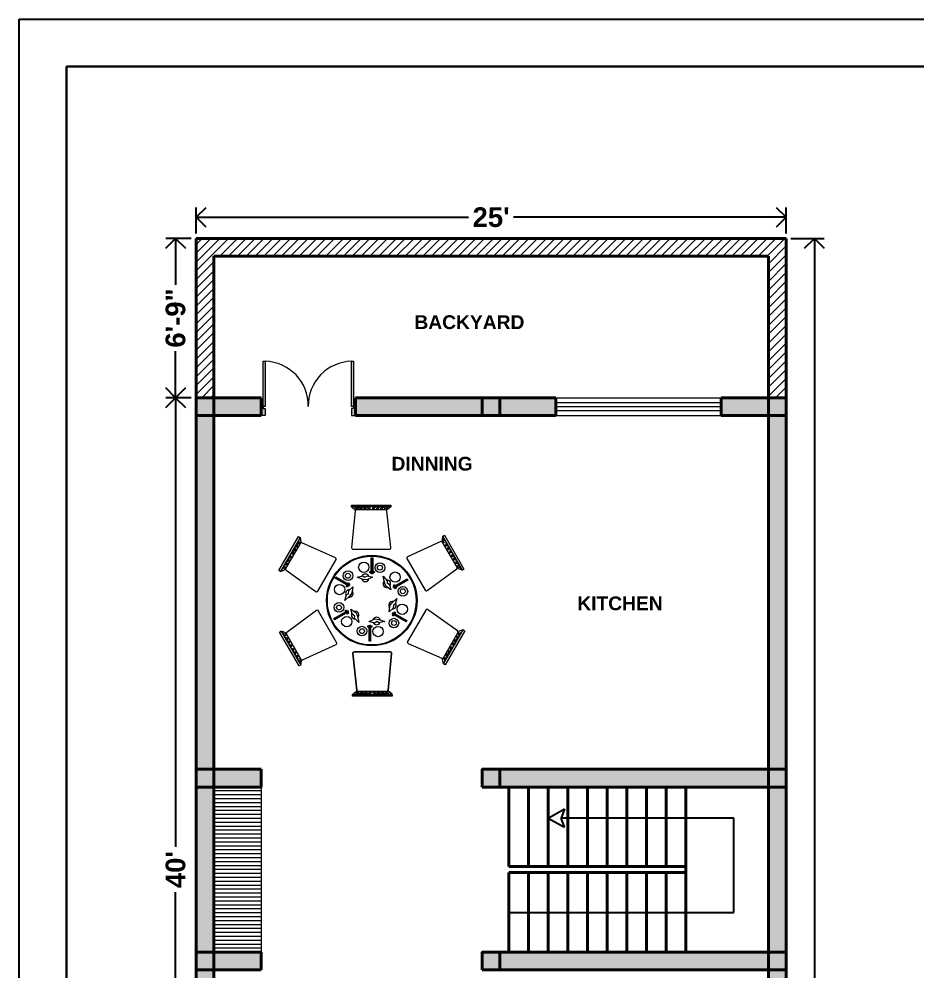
# Model space of a CAD drawing. Header units: inches. Extents: x 1457 to 6508, y 1058 to 4458.
# Drawn here: x 2731.4 to 3188.6, y 2821.6 to 3306.1 of the extents above; entities that cross this region are included whole.
import ezdxf
from ezdxf.enums import TextEntityAlignment as Align

# ---------------------------------------------------------------- set-up
doc = ezdxf.new("R2010")
doc.units = ezdxf.units.IN
for name, color, linetype, lineweight in [('1.COLUMN', 1, 'Continuous', 40), ('CUPBOARD', 24, 'Continuous', 5), ('DOOR', 3, 'Continuous', 18), ('frame', 10, 'Continuous', 30), ('FURNITURE', 30, 'Continuous', 5), ('STAIRS', 30, 'Continuous', 25), ('WALL', 2, 'Continuous', 40), ('WALL DIMENSION', 6, 'Continuous', 13), ('WALL HATCH', 7, 'Continuous', 5), ('WINDOW', 4, 'Continuous', 18)]:
    doc.layers.add(name, color=color, linetype=linetype, lineweight=lineweight)
doc.styles.get("Standard").update_dxf_attribs({"font": 'arialbd.ttf'})
doc.dimstyles.new('ISO-25', dxfattribs={"dimscale": 4, "dimtxt": 2.5, "dimasz": 2.5, "dimexe": 1.25, "dimexo": 0.625, "dimtad": 0, "dimlunit": 3, "dimtxsty": 'Standard', "dimblk": 'OPEN90', "dimcen": 2.5, "dimclrd": 1, "dimadec": 0, "dimazin": 0, "dimtfac": 1, "dimtmove": 0, "dimatfit": 3, "dimfxl": 0, "dimarcsym": 0})

# ---------------------------------------------------------------- blocks, each defined once
blk = doc.blocks.new('A$C45501D90')
for p, q in [((-242, 1134), (224, 1134)), ((-242, 1113), (-242, 1134)), ((224, 1134), (224, 1113)), ((224, 1113), (-242, 1113)), ((-242, 1111), (-202, 1079)), ((-197, 1062), (-239, 628)), ((-204, 1106), (-166, 1108)), ((-169, 1081), (-204, 1106)), ((-202, 1079), (-169, 1081)), ((162, 1076), (-181, 1076)), ((-166, 1108), (-167, 1086)), ((-156, 1110), (-132, 1086)), ((-119, 1086), (-143, 1108)), ((-143, 1108), (-134, 1108)), ((-134, 1108), (-122, 1098)), ((-132, 1086), (-119, 1086)), ((-122, 1098), (-119, 1102)), ((-119, 1102), (-118, 1087)), ((-108, 1110), (-84, 1086)), ((-71, 1086), (-95, 1108)), ((-95, 1108), (-86, 1108)), ((-86, 1108), (-75, 1098)), ((-84, 1086), (-71, 1086)), ((-75, 1098), (-71, 1102)), ((-71, 1102), (-70, 1087)), ((-60, 1110), (-36, 1086)), ((-23, 1086), (-47, 1108)), ((-47, 1108), (-38, 1108)), ((-38, 1108), (-27, 1098)), ((-36, 1086), (-23, 1086)), ((-27, 1098), (-23, 1102)), ((-23, 1102), (-22, 1087)), ((8, 1102), (7, 1087)), ((8, 1086), (32, 1108)), ((12, 1098), (8, 1102)), ((21, 1086), (8, 1086)), ((23, 1108), (12, 1098)), ((45, 1110), (21, 1086)), ((32, 1108), (23, 1108)), ((56, 1102), (55, 1087)), ((56, 1086), (80, 1108)), ((60, 1098), (56, 1102)), ((69, 1086), (56, 1086)), ((71, 1108), (60, 1098)), ((93, 1110), (69, 1086)), ((80, 1108), (71, 1108)), ((104, 1102), (103, 1087)), ((104, 1086), (128, 1108)), ((107, 1098), (104, 1102)), ((117, 1086), (104, 1086)), ((119, 1108), (107, 1098)), ((141, 1110), (117, 1086)), ((128, 1108), (119, 1108)), ((189, 1106), (151, 1108)), ((151, 1108), (152, 1086)), ((154, 1081), (189, 1106)), ((187, 1079), (154, 1081)), ((225, 628), (178, 1062)), ((224, 1113), (187, 1079)), ((-1103, 357), (-870, 761)), ((-852, 750), (-1085, 347)), ((-864, 717), (-884, 684)), ((-884, 684), (-864, 675)), ((-870, 761), (-852, 750)), ((-859, 674), (-864, 717)), ((-841, 702), (-859, 674)), ((-849, 752), (-841, 702)), ((-431, 509), (-831, 685)), ((821, 702), (424, 521)), ((841, 765), (834, 715)), ((834, 715), (852, 687)), ((1013, 398), (841, 695)), ((843, 766), (861, 776)), ((1076, 362), (843, 766)), ((852, 687), (856, 730)), ((856, 730), (877, 697)), ((877, 697), (857, 688)), ((861, 776), (1094, 373)), ((883, 690), (874, 657)), ((-851, 678), (-1023, 381)), ((-943, 582), (-948, 574)), ((-948, 574), (-945, 559)), ((-936, 550), (-943, 582)), ((-938, 594), (-930, 561)), ((-921, 601), (-926, 600)), ((-926, 600), (-914, 591)), ((-919, 624), (-924, 615)), ((-924, 615), (-921, 601)), ((-912, 592), (-919, 624)), ((-914, 635), (-906, 603)), ((-906, 603), (-912, 592)), ((-898, 642), (-902, 641)), ((-902, 641), (-890, 633)), ((-895, 665), (-900, 657)), ((-900, 657), (-898, 642)), ((-888, 633), (-895, 665)), ((-890, 677), (-882, 644)), ((-882, 644), (-888, 633)), ((-223, 610), (209, 610)), ((874, 657), (881, 646)), ((881, 646), (888, 678)), ((894, 654), (883, 646)), ((888, 678), (893, 670)), ((893, 670), (890, 655)), ((890, 655), (894, 654)), ((907, 648), (898, 616)), ((898, 616), (904, 605)), ((904, 605), (912, 637)), ((918, 613), (907, 604)), ((912, 637), (917, 628)), ((917, 628), (914, 614)), ((914, 614), (918, 613)), ((931, 607), (922, 574)), ((922, 574), (928, 563)), ((928, 563), (936, 595)), ((942, 571), (931, 563)), ((936, 595), (941, 587)), ((941, 587), (938, 572)), ((938, 572), (942, 571)), ((-1015, 461), (-982, 470)), ((-976, 481), (-1007, 471)), ((-1007, 471), (-1002, 480)), ((-1002, 480), (-989, 485)), ((-991, 503), (-958, 511)), ((-989, 485), (-990, 489)), ((-990, 489), (-976, 483)), ((-952, 522), (-983, 513)), ((-983, 513), (-978, 521)), ((-982, 470), (-976, 481)), ((-978, 521), (-965, 526)), ((-965, 526), (-966, 530)), ((-966, 530), (-953, 525)), ((-958, 511), (-952, 522)), ((-945, 559), (-950, 558)), ((-950, 558), (-938, 550)), ((-930, 561), (-936, 550)), ((-640, 112), (-424, 486)), ((-6, 509, 91), (0, 509, 91)), ((-6, 318, 91), (-6, 509, 91)), ((0, 509, 91), (0, 318, 91)), ((6, 318, 91), (6, 509, 91)), ((6, 509, 91), (12, 509, 91)), ((12, 509, 91), (12, 318, 91)), ((417, 498), (633, 124)), ((951, 524), (944, 535)), ((944, 535), (976, 526)), ((958, 543), (945, 538)), ((983, 516), (951, 524)), ((957, 539), (958, 543)), ((971, 534), (957, 539)), ((968, 494), (1000, 484)), ((975, 483), (968, 494)), ((982, 502), (969, 496)), ((976, 526), (971, 534)), ((1007, 474), (975, 483)), ((981, 498), (982, 502)), ((995, 493), (981, 498)), ((999, 441), (992, 453)), ((992, 453), (1024, 443)), ((1006, 461), (993, 455)), ((1000, 484), (995, 493)), ((1005, 456), (1006, 461)), ((1019, 451), (1005, 456)), ((-1085, 347), (-1103, 357)), ((-1083, 346), (-1036, 364)), ((-1060, 377), (-1042, 411)), ((-1020, 394), (-1060, 377)), ((-1042, 411), (-1024, 398)), ((-1039, 420), (-1006, 428)), ((-1036, 364), (-1020, 394)), ((-1000, 440), (-1031, 430)), ((-1031, 430), (-1026, 438)), ((-1026, 438), (-1012, 443)), ((-1018, 360), (-663, 107)), ((-1012, 443), (-1014, 448)), ((-1014, 448), (-1000, 442)), ((-1006, 428), (-1000, 440)), ((-22, 329, 91), (-22, 345, 91)), ((-22, 345, 91), (-6, 345, 91)), ((0, 345, 91), (6, 345, 91)), ((12, 345, 91), (27, 345, 91)), ((27, 345, 91), (27, 329, 91)), ((656, 119), (1008, 377)), ((1031, 433), (999, 441)), ((1028, 377), (1013, 407)), ((1013, 407), (1053, 390)), ((1035, 424), (1016, 411)), ((1024, 443), (1019, 451)), ((1076, 359), (1028, 377)), ((1053, 390), (1035, 424)), ((1094, 373), (1076, 362)), ((-436, 265, 91), (-433, 271, 91)), ((-271, 170, 91), (-436, 265, 91)), ((-433, 271, 91), (-268, 175, 91)), ((-431, 275, 91), (-428, 280, 91)), ((-265, 180, 91), (-431, 275, 91)), ((-428, 280, 91), (-262, 185, 91)), ((-175, 276, 91), (-105, 293, 91)), ((-103, 252, 91), (-175, 276, 91)), ((-105, 293, 91), (-86, 278, 91)), ((-60, 246, 91), (-103, 252, 91)), ((-86, 278, 91), (-52, 294, 91)), ((9, 276, 91), (-60, 246, 91)), ((-52, 294, 91), (9, 276, 91)), ((-6, 329, 91), (-22, 329, 91)), ((0, 318, 91), (-6, 318, 91)), ((6, 329, 91), (0, 329, 91)), ((12, 318, 91), (6, 318, 91)), ((27, 329, 91), (12, 329, 91)), ((134, 288, 91), (184, 236, 91)), ((150, 214, 91), (134, 288, 91)), ((184, 236, 91), (181, 211, 91)), ((255, 162, 91), (421, 257, 91)), ((424, 252, 91), (258, 157, 91)), ((261, 152, 91), (426, 248, 91)), ((429, 242, 91), (264, 147, 91)), ((421, 257, 91), (424, 252, 91)), ((426, 248, 91), (429, 242, 91)), ((-303, 169, 91), (-294, 183, 91)), ((-289, 161, 91), (-303, 169, 91)), ((-291, 188, 91), (-289, 193, 91)), ((-281, 176, 91), (-289, 161, 91)), ((-286, 198, 91), (-278, 212, 91)), ((-278, 212, 91), (-264, 204, 91)), ((-275, 185, 91), (-278, 181, 91)), ((-277, 81, 91), (-274, 118, 91)), ((-274, 118, 91), (-227, 162, 91)), ((-264, 204, 91), (-272, 191, 91)), ((-268, 175, 91), (-271, 170, 91)), ((-262, 185, 91), (-265, 180, 91)), ((-227, 162, 91), (-236, 87, 91)), ((166, 173, 91), (150, 214, 91)), ((227, 128, 91), (166, 173, 91)), ((181, 211, 91), (211, 190, 91)), ((211, 190, 91), (227, 128, 91)), ((258, 157, 91), (255, 162, 91)), ((257, 182, 91), (270, 190, 91)), ((265, 168, 91), (257, 182, 91)), ((264, 147, 91), (261, 152, 91)), ((271, 158, 91), (268, 162, 91)), ((270, 190, 91), (278, 175, 91)), ((281, 139, 91), (274, 153, 91)), ((281, 170, 91), (284, 165, 91)), ((295, 147, 91), (281, 139, 91)), ((287, 160, 91), (295, 147, 91)), ((-320, 2, 91), (-299, 72, 91)), ((-263, 53, 91), (-320, 2, 91)), ((-299, 72, 91), (-277, 81, 91)), ((-236, 87, 91), (-263, 53, 91)), ((243, -25, 91), (299, 26, 91)), ((299, 26, 91), (279, -44, 91)), ((-315, -119, 91), (-302, -111, 91)), ((-302, -111, 91), (-294, -125, 91)), ((-247, -100, 91), (-187, -145, 91)), ((-232, -162, 91), (-247, -100, 91)), ((207, -134, 91), (216, -60, 91)), ((253, -90, 91), (207, -134, 91)), ((216, -60, 91), (243, -25, 91)), ((256, -53, 91), (253, -90, 91)), ((279, -44, 91), (256, -53, 91)), ((640, -112), (424, -486)), ((1018, -360), (663, -107)), ((-656, -119), (-1008, -377)), ((-417, -498), (-633, -124)), ((-450, -214, 91), (-284, -119, 91)), ((-447, -220, 91), (-450, -214, 91)), ((-281, -124, 91), (-447, -220, 91)), ((-444, -224, 91), (-279, -129, 91)), ((-441, -229, 91), (-444, -224, 91)), ((-276, -134, 91), (-441, -229, 91)), ((-307, -132, 91), (-315, -119, 91)), ((-302, -142, 91), (-304, -137, 91)), ((-290, -162, 91), (-299, -147, 91)), ((-291, -130, 91), (-288, -134, 91)), ((-277, -154, 91), (-290, -162, 91)), ((-285, -140, 91), (-277, -154, 91)), ((-284, -119, 91), (-281, -124, 91)), ((-279, -129, 91), (-276, -134, 91)), ((-201, -183, 91), (-232, -162, 91)), ((-205, -208, 91), (-201, -183, 91)), ((-155, -260, 91), (-205, -208, 91)), ((-187, -145, 91), (-170, -186, 91)), ((-170, -186, 91), (-155, -260, 91)), ((-30, -248, 91), (39, -218, 91)), ((39, -218, 91), (83, -224, 91)), ((83, -224, 91), (155, -248, 91)), ((242, -157, 91), (245, -152, 91)), ((407, -252, 91), (242, -157, 91)), ((244, -176, 91), (252, -163, 91)), ((257, -184, 91), (244, -176, 91)), ((245, -152, 91), (410, -247, 91)), ((248, -147, 91), (251, -142, 91)), ((413, -243, 91), (248, -147, 91)), ((251, -142, 91), (416, -237, 91)), ((255, -157, 91), (257, -153, 91)), ((265, -170, 91), (257, -184, 91)), ((260, -148, 91), (269, -133, 91)), ((271, -160, 91), (268, -165, 91)), ((269, -133, 91), (282, -141, 91)), ((282, -141, 91), (274, -155, 91)), ((-48, -317, 91), (-48, -301, 91)), ((-48, -301, 91), (-32, -301, 91)), ((-32, -317, 91), (-48, -317, 91)), ((-32, -481, 91), (-32, -290, 91)), ((-32, -290, 91), (-26, -290, 91)), ((32, -266, 91), (-30, -248, 91)), ((-26, -290, 91), (-26, -481, 91)), ((-26, -301, 91), (-21, -301, 91)), ((-21, -317, 91), (-26, -317, 91)), ((-21, -481, 91), (-21, -290, 91)), ((-21, -290, 91), (-15, -290, 91)), ((-15, -290, 91), (-15, -481, 91)), ((-15, -301, 91), (2, -301, 91)), ((2, -317, 91), (-15, -317, 91)), ((2, -301, 91), (2, -317, 91)), ((65, -250, 91), (32, -266, 91)), ((84, -265, 91), (65, -250, 91)), ((155, -248, 91), (84, -265, 91)), ((410, -247, 91), (407, -252, 91)), ((416, -237, 91), (413, -243, 91)), ((-1094, -373), (-1076, -362)), ((-861, -776), (-1094, -373)), ((-1076, -359), (-1028, -377)), ((-1076, -362), (-843, -766)), ((-1053, -390), (-1035, -424)), ((-1013, -407), (-1053, -390)), ((-1035, -424), (-1016, -411)), ((-1031, -433), (-999, -441)), ((-1028, -377), (-1013, -407)), ((-1024, -443), (-1019, -451)), ((-992, -453), (-1024, -443)), ((-1019, -451), (-1005, -456)), ((-1013, -398), (-841, -695)), ((-999, -441), (-992, -453)), ((851, -678), (1023, -381)), ((852, -750), (1085, -347)), ((1103, -357), (870, -761)), ((1006, -428), (1000, -440)), ((1000, -440), (1031, -430)), ((1014, -448), (1000, -442)), ((1039, -420), (1006, -428)), ((1026, -438), (1012, -443)), ((1012, -443), (1014, -448)), ((1036, -364), (1020, -394)), ((1020, -394), (1060, -377)), ((1042, -411), (1024, -398)), ((1031, -430), (1026, -438)), ((1083, -346), (1036, -364)), ((1060, -377), (1042, -411)), ((1085, -347), (1103, -357)), ((-1007, -474), (-975, -483)), ((-1006, -461), (-993, -455)), ((-1005, -456), (-1006, -461)), ((-968, -494), (-1000, -484)), ((-1000, -484), (-995, -493)), ((-995, -493), (-981, -498)), ((-983, -516), (-951, -524)), ((-982, -502), (-969, -496)), ((-981, -498), (-982, -502)), ((-944, -535), (-976, -526)), ((-976, -526), (-971, -534)), ((-975, -483), (-968, -494)), ((-971, -534), (-957, -539)), ((-958, -543), (-945, -538)), ((-957, -539), (-958, -543)), ((-951, -524), (-944, -535)), ((-942, -571), (-931, -563)), ((-928, -563), (-936, -595)), ((-922, -574), (-928, -563)), ((-821, -702), (-424, -521)), ((-26, -481, 91), (-32, -481, 91)), ((-15, -481, 91), (-21, -481, 91)), ((431, -509), (831, -685)), ((930, -561), (936, -550)), ((938, -594), (930, -561)), ((936, -550), (943, -582)), ((950, -558), (938, -550)), ((945, -559), (950, -558)), ((948, -574), (945, -559)), ((958, -511), (952, -522)), ((952, -522), (983, -513)), ((966, -530), (953, -525)), ((991, -503), (958, -511)), ((978, -521), (965, -526)), ((965, -526), (966, -530)), ((982, -470), (976, -481)), ((976, -481), (1007, -471)), ((990, -489), (976, -483)), ((983, -513), (978, -521)), ((1015, -461), (982, -470)), ((1002, -480), (989, -485)), ((989, -485), (990, -489)), ((1007, -471), (1002, -480)), ((-938, -572), (-942, -571)), ((-941, -587), (-938, -572)), ((-936, -595), (-941, -587)), ((-931, -607), (-922, -574)), ((-918, -613), (-907, -604)), ((-914, -614), (-918, -613)), ((-917, -628), (-914, -614)), ((-912, -637), (-917, -628)), ((-904, -605), (-912, -637)), ((-907, -648), (-898, -616)), ((-898, -616), (-904, -605)), ((-894, -654), (-883, -646)), ((-890, -655), (-894, -654)), ((-893, -670), (-890, -655)), ((-888, -678), (-893, -670)), ((-881, -646), (-888, -678)), ((-883, -690), (-874, -657)), ((-874, -657), (-881, -646)), ((-229, -629), (-182, -1063)), ((-225, -628), (-178, -1062)), ((219, -612), (-213, -612)), ((223, -610), (-209, -610)), ((193, -1063), (235, -629)), ((197, -1062), (239, -628)), ((841, -702), (859, -674)), ((859, -674), (864, -717)), ((884, -684), (864, -675)), ((882, -644), (888, -633)), ((890, -677), (882, -644)), ((888, -633), (895, -665)), ((902, -641), (890, -633)), ((895, -665), (900, -657)), ((898, -642), (902, -641)), ((900, -657), (898, -642)), ((906, -603), (912, -592)), ((914, -635), (906, -603)), ((912, -592), (919, -624)), ((926, -600), (914, -591)), ((919, -624), (924, -615)), ((921, -601), (926, -600)), ((924, -615), (921, -601)), ((943, -582), (948, -574)), ((-877, -697), (-857, -688)), ((-856, -730), (-877, -697)), ((-843, -766), (-861, -776)), ((-852, -687), (-856, -730)), ((-834, -715), (-852, -687)), ((-841, -765), (-834, -715)), ((849, -752), (841, -702)), ((870, -761), (852, -750)), ((864, -717), (884, -684)), ((-231, -1113), (-191, -1081)), ((-228, -1114), (238, -1114)), ((-228, -1135), (-228, -1114)), ((-227, -1111), (-187, -1079)), ((-224, -1113), (242, -1113)), ((-224, -1134), (-224, -1113)), ((-158, -1082), (-193, -1108)), ((-193, -1108), (-155, -1109)), ((-191, -1081), (-158, -1082)), ((-154, -1081), (-189, -1106)), ((-189, -1106), (-151, -1108)), ((-187, -1079), (-154, -1081)), ((-166, -1078), (177, -1078)), ((-162, -1076), (181, -1076)), ((-155, -1109), (-156, -1087)), ((-151, -1108), (-152, -1086)), ((-145, -1111), (-121, -1087)), ((-141, -1110), (-117, -1086)), ((-108, -1087), (-132, -1109)), ((-132, -1109), (-123, -1109)), ((-104, -1086), (-128, -1108)), ((-128, -1108), (-119, -1108)), ((-123, -1109), (-112, -1100)), ((-121, -1087), (-108, -1087)), ((-119, -1108), (-107, -1098)), ((-117, -1086), (-104, -1086)), ((-112, -1100), (-108, -1103)), ((-108, -1103), (-107, -1089)), ((-107, -1098), (-104, -1102)), ((-104, -1102), (-103, -1087)), ((-97, -1111), (-73, -1087)), ((-93, -1110), (-69, -1086)), ((-60, -1087), (-84, -1109)), ((-84, -1109), (-75, -1109)), ((-56, -1086), (-80, -1108)), ((-80, -1108), (-71, -1108)), ((-75, -1109), (-64, -1100)), ((-73, -1087), (-60, -1087)), ((-71, -1108), (-60, -1098)), ((-69, -1086), (-56, -1086)), ((-64, -1100), (-60, -1103)), ((-60, -1103), (-59, -1089)), ((-60, -1098), (-56, -1102)), ((-56, -1102), (-55, -1087)), ((-49, -1111), (-25, -1087)), ((-45, -1110), (-21, -1086)), ((-13, -1087), (-37, -1109)), ((-37, -1109), (-27, -1109)), ((-8, -1086), (-32, -1108)), ((-32, -1108), (-23, -1108)), ((-27, -1109), (-16, -1100)), ((-25, -1087), (-13, -1087)), ((-23, -1108), (-12, -1098)), ((-21, -1086), (-8, -1086)), ((-16, -1100), (-13, -1103)), ((-13, -1103), (-11, -1089)), ((-12, -1098), (-8, -1102)), ((-8, -1102), (-7, -1087)), ((19, -1103), (18, -1089)), ((19, -1087), (43, -1109)), ((32, -1087), (19, -1087)), ((23, -1100), (19, -1103)), ((23, -1102), (22, -1087)), ((23, -1086), (47, -1108)), ((36, -1086), (23, -1086)), ((27, -1098), (23, -1102)), ((34, -1109), (23, -1100)), ((38, -1108), (27, -1098)), ((56, -1111), (32, -1087)), ((43, -1109), (34, -1109)), ((60, -1110), (36, -1086)), ((47, -1108), (38, -1108)), ((67, -1103), (66, -1089)), ((67, -1087), (91, -1109)), ((80, -1087), (67, -1087)), ((70, -1100), (67, -1103)), ((71, -1102), (70, -1087)), ((82, -1109), (70, -1100)), ((71, -1086), (95, -1108)), ((84, -1086), (71, -1086)), ((75, -1098), (71, -1102)), ((86, -1108), (75, -1098)), ((104, -1111), (80, -1087)), ((91, -1109), (82, -1109)), ((108, -1110), (84, -1086)), ((95, -1108), (86, -1108)), ((115, -1103), (114, -1089)), ((115, -1087), (139, -1109)), ((128, -1087), (115, -1087)), ((118, -1100), (115, -1103)), ((119, -1102), (118, -1087)), ((130, -1109), (118, -1100)), ((119, -1086), (143, -1108)), ((132, -1086), (119, -1086)), ((122, -1098), (119, -1102)), ((134, -1108), (122, -1098)), ((152, -1111), (128, -1087)), ((139, -1109), (130, -1109)), ((156, -1110), (132, -1086)), ((143, -1108), (134, -1108)), ((161, -1109), (163, -1087)), ((200, -1108), (161, -1109)), ((198, -1081), (165, -1082)), ((165, -1082), (200, -1108)), ((166, -1108), (167, -1086)), ((204, -1106), (166, -1108)), ((202, -1079), (169, -1081)), ((169, -1081), (204, -1106)), ((238, -1113), (198, -1081)), ((242, -1111), (202, -1079)), ((238, -1114), (238, -1135)), ((242, -1113), (242, -1134)), ((238, -1135), (-228, -1135)), ((242, -1134), (-224, -1134))]:
    blk.add_line(p, q)
for centre, radius in [((0, 0), 537), ((0, 0), 527), ((-95, 395, 91), 61.3), ((-282, 295, 91), 56.9), ((97, 390, 91), 56.9), ((96, 391, 91), 29.4), ((-284, 294, 91), 29.4), ((277, 278, 91), 61.3), ((-382, 131, 91), 61.3), ((369, 109, 91), 56.9), ((369, 111, 91), 29.4), ((-389, -81, 91), 56.9), ((-389, -83, 91), 29.4), ((362, -103, 91), 61.3), ((-298, -250, 91), 61.3), ((262, -267, 91), 56.9), ((-117, -362, 91), 56.9), ((-116, -363, 91), 29.4), ((74, -367, 91), 61.3), ((263, -266, 91), 29.4)]:
    blk.add_circle(centre, radius)
for centre, radius, start, end in [((-181, 1060), 16, 90, 174.5199), ((162, 1060), 16, 6.2572, 90), ((-837, 670), 16, 66.2572, 150), ((827, 687), 16, 30, 114.5199), ((-223, 626), 16, 174.5199, 270), ((209, 626), 16, 270, 6.2572), ((-438, 494), 16, 330, 66.2572), ((431, 506), 16, 114.5199, 210), ((-1009, 373), 16, 150, 234.5199), ((999, 390), 16, 306.2572, 30), ((-77, 270, 91), 44.6, 195.9338, 342.9389), ((-77, 270, 91), 44.6, 25.8558, 153.3359), ((178, 200, 91), 44.6, 135.9338, 282.9389), ((178, 200, 91), 44.6, 325.8558, 93.3359), ((-266, 84, 91), 44.6, 85.8558, 213.3359), ((-266, 84, 91), 44.6, 255.9338, 42.9389), ((647, 132), 16, 210, 306.2572), ((-654, 120), 16, 234.5199, 330), ((245, -56, 91), 44.6, 75.9338, 222.9389), ((245, -56, 91), 44.6, 265.8558, 33.3359), ((654, -120), 16, 54.5199, 150), ((-647, -132), 16, 30, 126.2572), ((-198, -172, 91), 44.6, 145.8558, 273.3359), ((-198, -172, 91), 44.6, 315.9338, 102.9389), ((57, -242, 91), 44.6, 15.9338, 162.9389), ((57, -242, 91), 44.6, 205.8558, 333.3359), ((-999, -390), 16, 126.2572, 210), ((1009, -373), 16, 330, 54.5199), ((-431, -506), 16, 294.5199, 30), ((438, -494), 16, 150, 246.2572), ((-213, -628), 16, 90, 186.2572), ((-209, -626), 16, 90, 186.2572), ((219, -628), 16, 354.5199, 90), ((223, -626), 16, 354.5199, 90), ((837, -670), 16, 246.2572, 330), ((-827, -687), 16, 210, 294.5199), ((-166, -1062), 16, 186.2572, 270), ((-162, -1060), 16, 186.2572, 270), ((177, -1062), 16, 270, 354.5199), ((181, -1060), 16, 270, 354.5199)]:
    blk.add_arc(centre, radius, start, end)
blk = doc.blocks.new('*U199')
at = {"layer": 'CUPBOARD'}
blk.add_line((0, 0), (0, 24), dxfattribs=at)
blk = doc.blocks.new('*U200')
at = {"layer": 'CUPBOARD', "color": 0, "linetype": 'ByBlock', "lineweight": -2, "rotation": 89.9999999999997}
for p in [(2854.49, 2915.6), (2854.49, 2913.6), (2854.49, 2911.6), (2854.49, 2909.6), (2854.49, 2907.6), (2854.49, 2905.6), (2854.49, 2903.6), (2854.49, 2901.6), (2854.49, 2899.6), (2854.49, 2897.6), (2854.49, 2895.6), (2854.49, 2893.6), (2854.49, 2891.6), (2854.49, 2889.6), (2854.49, 2887.6), (2854.49, 2885.6), (2854.49, 2883.6), (2854.49, 2881.6), (2854.49, 2879.6), (2854.49, 2877.6), (2854.49, 2875.6), (2854.49, 2873.6), (2854.49, 2871.6), (2854.49, 2869.6), (2854.49, 2867.6), (2854.49, 2865.6), (2854.49, 2863.6), (2854.49, 2861.6), (2854.49, 2859.6), (2854.49, 2857.6), (2854.49, 2855.6), (2854.49, 2853.6), (2854.49, 2851.6), (2854.49, 2849.6), (2854.49, 2847.6), (2854.49, 2845.6), (2854.49, 2843.6), (2854.49, 2841.6), (2854.49, 2839.6), (2854.49, 2837.6), (2854.49, 2835.6), (2854.49, 2833.6), (2854.49, 2831.6)]:
    blk.add_blockref('*U199', p, dxfattribs=at)
blk = doc.blocks.new('_Open90')
at = {"color": 0, "linetype": 'ByBlock', "lineweight": -2}
for p, q in [((-0.5, 0.5), (0, 0)), ((0, 0), (-1, 0)), ((0, 0), (-0.5, -0.5))]:
    blk.add_line(p, q, dxfattribs=at)
blk = doc.blocks.new('*D211')
at = {"layer": 'Defpoints', "color": 0}
for p in [(3121.49, 3205.34), (2821.49, 3194.6), (3121.49, 3194.6)]:
    blk.add_point(p, dxfattribs=at)
at = {"layer": 'WALL DIMENSION', "color": 0, "lineweight": -2}
for p, q in [((2821.49, 3197.1), (2821.49, 3210.34)), ((3121.49, 3197.1), (3121.49, 3210.34))]:
    blk.add_line(p, q, dxfattribs=at)
at = {"layer": 'WALL DIMENSION', "color": 1, "lineweight": -2}
for p, q in [((2831.49, 3205.34), (2960.04, 3205.34)), ((3111.49, 3205.34), (2982.94, 3205.34))]:
    blk.add_line(p, q, dxfattribs=at)
at = {"layer": 'WALL DIMENSION', "color": 1, "lineweight": -2, "xscale": 10, "yscale": 10, "zscale": 10, "rotation": 180}
blk.add_blockref('_Open90', (2821.49, 3205.34), dxfattribs=at)
at = {"layer": 'WALL DIMENSION', "color": 1, "lineweight": -2, "xscale": 10, "yscale": 10, "zscale": 10}
blk.add_blockref('_Open90', (3121.49, 3205.34), dxfattribs=at)
at = {"layer": 'WALL DIMENSION', "color": 0, "insert": (2971.49, 3205.34), "char_height": 10, "attachment_point": 5}
blk.add_mtext("25'", dxfattribs=at)
blk = doc.blocks.new('*D212')
at = {"layer": 'Defpoints', "color": 0}
for p in [(2821.49, 3194.6), (2811.01, 3113.6), (2821.49, 3113.6)]:
    blk.add_point(p, dxfattribs=at)
at = {"layer": 'WALL DIMENSION', "color": 0, "lineweight": -2}
for p, q in [((2818.99, 3194.6), (2806.01, 3194.6)), ((2818.99, 3113.6), (2806.01, 3113.6))]:
    blk.add_line(p, q, dxfattribs=at)
at = {"layer": 'WALL DIMENSION', "color": 1, "lineweight": -2}
for p, q in [((2811.01, 3184.6), (2811.01, 3171.03)), ((2811.01, 3123.6), (2811.01, 3137.18))]:
    blk.add_line(p, q, dxfattribs=at)
at = {"layer": 'WALL DIMENSION', "color": 1, "lineweight": -2, "xscale": 10, "yscale": 10, "zscale": 10}
for p, rotation in [((2811.01, 3194.6), 90), ((2811.01, 3113.6), 270)]:
    blk.add_blockref('_Open90', p, dxfattribs=dict(at, rotation=rotation))
at = {"layer": 'WALL DIMENSION', "color": 0, "insert": (2811.01, 3154.1), "char_height": 10, "attachment_point": 5, "rotation": 90}
blk.add_mtext('6\'-9"', dxfattribs=at)
blk = doc.blocks.new('*D213')
at = {"layer": 'Defpoints', "color": 0}
for p in [(2821.49, 3113.6), (2811.01, 2633.6), (2821.49, 2633.6)]:
    blk.add_point(p, dxfattribs=at)
at = {"layer": 'WALL DIMENSION', "color": 0, "lineweight": -2}
for p, q in [((2818.99, 3113.6), (2806.01, 3113.6)), ((2818.99, 2633.6), (2806.01, 2633.6))]:
    blk.add_line(p, q, dxfattribs=at)
at = {"layer": 'WALL DIMENSION', "color": 1, "lineweight": -2}
for p, q in [((2811.01, 3103.6), (2811.01, 2885.1)), ((2811.01, 2643.6), (2811.01, 2862.11))]:
    blk.add_line(p, q, dxfattribs=at)
at = {"layer": 'WALL DIMENSION', "color": 1, "lineweight": -2, "xscale": 10, "yscale": 10, "zscale": 10}
for p, rotation in [((2811.01, 3113.6), 90), ((2811.01, 2633.6), 270)]:
    blk.add_blockref('_Open90', p, dxfattribs=dict(at, rotation=rotation))
at = {"layer": 'WALL DIMENSION', "color": 0, "insert": (2811.01, 2873.6), "char_height": 10, "attachment_point": 5, "rotation": 90}
blk.add_mtext("40'", dxfattribs=at)
blk = doc.blocks.new('*D215')
at = {"layer": 'Defpoints', "color": 0}
for p in [(3121.49, 3194.6), (3121.49, 2414.6), (3135.93, 2414.6)]:
    blk.add_point(p, dxfattribs=at)
at = {"layer": 'WALL DIMENSION', "color": 0, "lineweight": -2}
for p, q in [((3123.99, 3194.6), (3140.93, 3194.6)), ((3123.99, 2414.6), (3140.93, 2414.6))]:
    blk.add_line(p, q, dxfattribs=at)
at = {"layer": 'WALL DIMENSION', "color": 1, "lineweight": -2}
for p, q in [((3135.93, 3184.6), (3135.93, 2815.93)), ((3135.93, 2424.6), (3135.93, 2793.27))]:
    blk.add_line(p, q, dxfattribs=at)
at = {"layer": 'WALL DIMENSION', "color": 1, "lineweight": -2, "xscale": 10, "yscale": 10, "zscale": 10}
for p, rotation in [((3135.93, 3194.6), 90), ((3135.93, 2414.6), 270)]:
    blk.add_blockref('_Open90', p, dxfattribs=dict(at, rotation=rotation))
at = {"layer": 'WALL DIMENSION', "color": 0, "insert": (3135.93, 2804.6), "char_height": 10, "attachment_point": 5, "rotation": 90}
blk.add_mtext("65'", dxfattribs=at)

msp = doc.modelspace()

# ---------------------------------------------------------------- hatches: boundary and pattern name
at = {"layer": '1.COLUMN'}
h = msp.add_hatch(color=256, dxfattribs=at)
h.dxf.hatch_style = 1
h.paths.add_polyline_path([(2830.4918, 3113.6026), (2821.4918, 3113.6026), (2821.4918, 3104.6026), (2830.4918, 3104.6026)])
h = msp.add_hatch(color=256, dxfattribs=at)
h.dxf.hatch_style = 1
h.paths.add_polyline_path([(2975.9918, 3113.6026), (2966.9918, 3113.6026), (2966.9918, 3104.6026), (2975.9918, 3104.6026)])
h = msp.add_hatch(color=256, dxfattribs=at)
h.dxf.hatch_style = 1
h.paths.add_polyline_path([(3121.4918, 3113.6026), (3112.4918, 3113.6026), (3112.4918, 3104.6026), (3121.4918, 3104.6026)])
h = msp.add_hatch(color=256, dxfattribs=at)
h.dxf.hatch_style = 1
h.paths.add_polyline_path([(2830.4918, 2924.6026), (2821.4918, 2924.6026), (2821.4918, 2915.6026), (2830.4918, 2915.6026)])
h = msp.add_hatch(color=256, dxfattribs=at)
h.dxf.hatch_style = 1
h.paths.add_polyline_path([(2975.9918, 2924.6026), (2966.9918, 2924.6026), (2966.9918, 2915.6026), (2975.9918, 2915.6026)])
h = msp.add_hatch(color=256, dxfattribs=at)
h.dxf.hatch_style = 1
h.paths.add_polyline_path([(3121.4918, 2924.6026), (3112.4918, 2924.6026), (3112.4918, 2915.6026), (3121.4918, 2915.6026)])
h = msp.add_hatch(color=256, dxfattribs=at)
h.dxf.hatch_style = 1
h.paths.add_polyline_path([(2830.4918, 2831.6026), (2821.4918, 2831.6026), (2821.4918, 2822.6026), (2830.4918, 2822.6026)])
h = msp.add_hatch(color=256, dxfattribs=at)
h.dxf.hatch_style = 1
h.paths.add_polyline_path([(2975.9918, 2831.6026), (2966.9918, 2831.6026), (2966.9918, 2822.6026), (2975.9918, 2822.6026)])
h = msp.add_hatch(color=256, dxfattribs=at)
h.dxf.hatch_style = 1
h.paths.add_polyline_path([(3121.4918, 2831.6026), (3112.4918, 2831.6026), (3112.4918, 2822.6026), (3121.4918, 2822.6026)])
at = {"layer": 'DOOR'}
h = msp.add_hatch(color=256, dxfattribs=at)
h.dxf.hatch_style = 1
h.paths.add_polyline_path([(2856.4918, 3132.1026), (2855.4918, 3132.1026), (2855.4918, 3109.1026), (2856.4918, 3109.1026)])
h.paths.add_polyline_path([(2901.4918, 3132.1026), (2900.4918, 3132.1026), (2900.4918, 3109.1026), (2901.4918, 3109.1026)])
h.paths.add_polyline_path([(2902.4918, 3109.1026), (2901.4918, 3109.1026), (2901.4918, 3108.1026), (2900.4918, 3108.1026), (2900.4918, 3104.6026), (2902.4918, 3104.6026)])
h.paths.add_polyline_path([(2856.4918, 3108.1026), (2855.4918, 3108.1026), (2855.4918, 3109.1026), (2854.4918, 3109.1026), (2854.4918, 3104.6026), (2856.4918, 3104.6026)])
at = {"layer": 'WALL HATCH'}
h = msp.add_hatch(dxfattribs=at)
h.set_pattern_fill('ANSI31', color=256)
h.set_pattern_definition([(45, (1573.0508, 2077.8405), (-2.245064, 2.245064), [])])
h.paths.add_polyline_path([(2830.4918, 2633.6026), (2821.4918, 2633.6026), (2821.4918, 2414.6026), (2992.4918, 2414.6026), (2992.4918, 2423.6026), (2830.4918, 2423.6026)])
h.paths.add_polyline_path([(3121.4918, 2633.6026), (3112.4918, 2633.6026), (3112.4918, 2423.6026), (3112.4918, 2414.6026), (3121.4918, 2414.6026)])
h.paths.add_polyline_path([(3121.4918, 3194.6026), (2821.4918, 3194.6026), (2821.4918, 3113.6026), (2830.4918, 3113.6026), (2830.4918, 3185.6026), (3112.4918, 3185.6026), (3112.4918, 3113.6026), (3121.4918, 3113.6026)])
h = msp.add_hatch(color=256, dxfattribs=at)
h.dxf.hatch_style = 1
h.paths.add_polyline_path([(2854.4918, 3113.6026), (2830.4918, 3113.6026), (2830.4918, 3104.6026), (2854.4918, 3104.6026), (2854.4918, 3109.1026)])
h.paths.add_polyline_path([(2966.9918, 3113.6026), (2902.4918, 3113.6026), (2902.4918, 3104.6026), (2966.9918, 3104.6026)])
h.paths.add_polyline_path([(3004.4918, 3113.6026), (2975.9918, 3113.6026), (2975.9918, 3104.6026), (3004.4918, 3104.6026)])
h.paths.add_polyline_path([(3112.4918, 3113.6026), (3088.4918, 3113.6026), (3088.4918, 3104.6026), (3112.4918, 3104.6026)])
h = msp.add_hatch(color=256, dxfattribs=at)
h.dxf.hatch_style = 1
h.paths.add_polyline_path([(3121.4918, 3104.6026), (3112.4918, 3104.6026), (3112.4918, 2924.6026), (3121.4918, 2924.6026)])
h.paths.add_polyline_path([(3112.4918, 2924.6026), (2975.9918, 2924.6026), (2975.9918, 2915.6026), (3112.4918, 2915.6026)])
h.paths.add_polyline_path([(2854.4918, 2924.6026), (2830.4918, 2924.6026), (2830.4918, 2915.6026), (2854.4918, 2915.6026)])
h.paths.add_polyline_path([(2830.4918, 3104.6026), (2821.4918, 3104.6026), (2821.4918, 2924.6026), (2830.4918, 2924.6026)])
h = msp.add_hatch(color=256, dxfattribs=at)
h.dxf.hatch_style = 1
h.paths.add_polyline_path([(2830.4918, 2915.6026), (2821.4918, 2915.6026), (2821.4918, 2831.6026), (2830.4918, 2831.6026)])
h.paths.add_polyline_path([(2854.4918, 2831.6026), (2830.4918, 2831.6026), (2830.4918, 2822.6026), (2854.4918, 2822.6026)])
h.paths.add_polyline_path([(3112.4918, 2831.6026), (2975.9918, 2831.6026), (2975.9918, 2822.6026), (3112.4918, 2822.6026)])
h.paths.add_polyline_path([(3121.4918, 2915.6026), (3112.4918, 2915.6026), (3112.4918, 2831.6026), (3121.4918, 2831.6026)])
h = msp.add_hatch(color=256, dxfattribs=at)
h.dxf.hatch_style = 1
h.paths.add_polyline_path([(3121.4918, 2822.6026), (3112.4918, 2822.6026), (3112.4918, 2642.6026), (3121.4918, 2642.6026)])
h.paths.add_polyline_path([(3112.4918, 2642.6026), (3071.9918, 2642.6026), (3071.9918, 2633.6026), (3112.4918, 2633.6026)])
h.paths.add_polyline_path([(2830.4918, 2822.6026), (2821.4918, 2822.6026), (2821.4918, 2642.6026), (2830.4918, 2642.6026)])
h.paths.add_polyline_path([(2890.4918, 2638.1026), (2890.4918, 2642.6026), (2830.4918, 2642.6026), (2830.4918, 2633.6026), (2890.4918, 2633.6026)])
h.paths.add_polyline_path([(2966.9918, 2642.6026), (2950.4918, 2642.6026), (2950.4918, 2633.6026), (2966.9918, 2633.6026)])
h.paths.add_polyline_path([(2999.9918, 2642.6026), (2975.9918, 2642.6026), (2975.9918, 2633.6026), (2999.9918, 2633.6026)])

# ---------------------------------------------------------------- linework, layer by layer
msp.add_lwpolyline([(2731.3879, 3306.146), (3959.4533, 3306.146), (3959.4533, 2211.2062), (2731.3879, 2211.2062)], close=True)
at = {"layer": '1.COLUMN'}
for points in [[(2821.4918, 3104.6026), (2830.4918, 3104.6026), (2830.4918, 3113.6026), (2821.4918, 3113.6026)], [(2966.9918, 3104.6026), (2975.9918, 3104.6026), (2975.9918, 3113.6026), (2966.9918, 3113.6026)], [(3112.4918, 3104.6026), (3121.4918, 3104.6026), (3121.4918, 3113.6026), (3112.4918, 3113.6026)], [(2821.4918, 2915.6026), (2830.4918, 2915.6026), (2830.4918, 2924.6026), (2821.4918, 2924.6026)], [(2966.9918, 2915.6026), (2975.9918, 2915.6026), (2975.9918, 2924.6026), (2966.9918, 2924.6026)], [(3112.4918, 2915.6026), (3121.4918, 2915.6026), (3121.4918, 2924.6026), (3112.4918, 2924.6026)], [(2821.4918, 2822.6026), (2830.4918, 2822.6026), (2830.4918, 2831.6026), (2821.4918, 2831.6026)], [(2966.9918, 2822.6026), (2975.9918, 2822.6026), (2975.9918, 2831.6026), (2966.9918, 2831.6026)], [(3112.4918, 2822.6026), (3121.4918, 2822.6026), (3121.4918, 2831.6026), (3112.4918, 2831.6026)]]:
    msp.add_lwpolyline(points, close=True, dxfattribs=at)
at = {"layer": 'CUPBOARD'}
msp.add_line((2854.4918, 2915.6026), (2854.4918, 2831.6026), dxfattribs=at)
at = {"layer": 'DOOR'}
for p, q in [((2854.4918, 3104.6026), (2854.4918, 3109.1026)), ((2854.4918, 3109.1026), (2855.4918, 3109.1026)), ((2855.4918, 3109.1026), (2855.4918, 3108.1026)), ((2855.4918, 3108.1026), (2856.4918, 3108.1026)), ((2856.4918, 3108.1026), (2856.4918, 3104.6026)), ((2901.4918, 3108.1026), (2900.4918, 3108.1026)), ((2900.4918, 3108.1026), (2900.4918, 3104.6026)), ((2902.4918, 3109.1026), (2901.4918, 3109.1026)), ((2901.4918, 3109.1026), (2901.4918, 3108.1026)), ((2902.4918, 3104.6026), (2902.4918, 3109.1026)), ((2856.4918, 3104.6026), (2854.4918, 3104.6026)), ((2900.4918, 3104.6026), (2902.4918, 3104.6026))]:
    msp.add_line(p, q, dxfattribs=at)
for points in [[(2855.4918, 3109.1026), (2855.4918, 3132.1026), (2856.4918, 3132.1026), (2856.4918, 3109.1026)], [(2900.4918, 3109.1026), (2900.4918, 3132.1026), (2901.4918, 3132.1026), (2901.4918, 3109.1026)]]:
    msp.add_lwpolyline(points, close=True, dxfattribs=at)
for centre, start, end in [((2855.9918, 3109.6026), 358.72697, 88.72697), ((2900.9918, 3109.6026), 91.27303, 181.27303)]:
    msp.add_arc(centre, 22.5056, start, end, dxfattribs=at)
at = {"layer": 'frame'}
msp.add_lwpolyline([(2755.472, 3282.0619), (3935.3692, 3282.0619), (3935.3692, 2235.2903), (2755.472, 2235.2903)], close=True, dxfattribs=at)
at = {"layer": 'STAIRS'}
for p, q in [((3000.4918, 2899.8114), (3008.7998, 2904.4811)), ((3008.7998, 2904.4811), (3007.1399, 2899.8114)), ((3000.4918, 2899.8114), (3008.7998, 2895.1418)), ((3094.8931, 2899.8114), (3007.1399, 2899.8114)), ((3008.7998, 2895.1418), (3007.1399, 2899.8114)), ((3094.8931, 2851.8526), (3094.8931, 2899.8114)), ((2980.4918, 2851.8526), (3094.8931, 2851.8526))]:
    msp.add_line(p, q, dxfattribs=at)
at = {"layer": 'WALL'}
for p, q in [((3121.4918, 3194.6026), (2821.4918, 3194.6026)), ((2821.4918, 3194.6026), (2821.4918, 2414.6026)), ((3121.4918, 2414.6026), (3121.4918, 3194.6026)), ((3112.4918, 3185.6026), (2830.4918, 3185.6026)), ((2830.4918, 3185.6026), (2830.4918, 3113.6026)), ((3112.4918, 3113.6026), (3112.4918, 3185.6026)), ((2854.4918, 3113.6026), (2821.4918, 3113.6026)), ((2854.4918, 3113.6026), (2854.4918, 3104.6026)), ((3004.4918, 3113.6026), (2902.4918, 3113.6026)), ((2902.4918, 3113.6026), (2902.4918, 3104.6026)), ((3004.4918, 3104.6026), (3004.4918, 3113.6026)), ((3121.4918, 3113.6026), (3088.4918, 3113.6026)), ((3088.4918, 3104.6026), (3088.4918, 3113.6026)), ((2854.4918, 3104.6026), (2830.4918, 3104.6026)), ((2830.4918, 3104.6026), (2830.4918, 2924.6026)), ((3004.4918, 3104.6026), (2902.4918, 3104.6026)), ((3112.4918, 3104.6026), (3088.4918, 3104.6026)), ((3112.4918, 2924.6026), (3112.4918, 3104.6026)), ((2854.4918, 2924.6026), (2830.4918, 2924.6026)), ((2854.4918, 2924.6026), (2854.4918, 2915.6026)), ((3112.4918, 2924.6026), (2966.9918, 2924.6026)), ((2966.9918, 2915.6026), (2966.9918, 2924.6026)), ((2854.4918, 2915.6026), (2830.4918, 2915.6026)), ((2830.4918, 2915.6026), (2830.4918, 2831.6026)), ((3112.4918, 2915.6026), (2966.9918, 2915.6026)), ((2980.4918, 2875.1026), (2980.4918, 2915.6026)), ((2990.4918, 2875.1026), (2990.4918, 2915.6026)), ((3000.4918, 2875.1026), (3000.4918, 2915.6026)), ((3010.4918, 2875.1026), (3010.4918, 2915.6026)), ((3020.4918, 2875.1026), (3020.4918, 2915.6026)), ((3030.4918, 2875.1026), (3030.4918, 2915.6026)), ((3040.4918, 2875.1026), (3040.4918, 2915.6026)), ((3050.4918, 2875.1026), (3050.4918, 2915.6026)), ((3060.4918, 2875.1026), (3060.4918, 2915.6026)), ((3070.4918, 2831.6026), (3070.4918, 2915.6026)), ((3112.4918, 2831.6026), (3112.4918, 2915.6026)), ((3070.4918, 2875.1026), (2980.4918, 2875.1026)), ((2980.4918, 2831.6026), (2980.4918, 2872.1026)), ((3070.4918, 2872.1026), (2980.4918, 2872.1026)), ((2990.4918, 2831.6026), (2990.4918, 2872.1026)), ((3000.4918, 2831.6026), (3000.4918, 2872.1026)), ((3010.4918, 2831.6026), (3010.4918, 2872.1026)), ((3020.4918, 2831.6026), (3020.4918, 2872.1026)), ((3030.4918, 2831.6026), (3030.4918, 2872.1026)), ((3040.4918, 2831.6026), (3040.4918, 2872.1026)), ((3050.4918, 2831.6026), (3050.4918, 2872.1026)), ((3060.4918, 2831.6026), (3060.4918, 2872.1026)), ((2854.4918, 2831.6026), (2830.4918, 2831.6026)), ((2854.4918, 2831.6026), (2854.4918, 2822.6026)), ((3112.4918, 2831.6026), (2966.9918, 2831.6026)), ((2966.9918, 2831.6026), (2966.9918, 2822.6026)), ((2854.4918, 2822.6026), (2830.4918, 2822.6026)), ((2830.4918, 2822.6026), (2830.4918, 2642.6026)), ((3112.4918, 2822.6026), (2966.9918, 2822.6026)), ((3112.4918, 2642.6026), (3112.4918, 2822.6026))]:
    msp.add_line(p, q, dxfattribs=at)
at = {"layer": 'WINDOW'}
for p, q in [((3004.4918, 3113.6026), (3088.4918, 3113.6026)), ((3004.4918, 3111.1026), (3088.4918, 3111.1026)), ((3004.4918, 3109.1026), (3088.4918, 3109.1026)), ((3004.4918, 3107.1026), (3088.4918, 3107.1026)), ((3004.4918, 3104.6026), (3088.4918, 3104.6026))]:
    msp.add_line(p, q, dxfattribs=at)

# ---------------------------------------------------------------- block references
at = {"layer": 'CUPBOARD'}
msp.add_blockref('*U200', (0, 0), dxfattribs=at)
at = {"layer": 'FURNITURE', "xscale": 0.04285714285714286, "yscale": 0.04285714285714286, "zscale": 0.04285714285714286}
msp.add_blockref('A$C45501D90', (2910.8031, 3010.4124, -3.89), dxfattribs=at)

# ---------------------------------------------------------------- texts
at = {"layer": 'WALL DIMENSION'}
for s, p in [('BACKYARD', (2960.4492, 3152.0056)), ('DINNING', (2941.4628, 3080.0379)), ('KITCHEN', (3037.033, 3009.0067))]:
    msp.add_text(s, height=7, dxfattribs=at).set_placement(p, align=Align.MIDDLE)

# ---------------------------------------------------------------- dimensions: what is measured, and where the dimension line sits
dim = msp.add_linear_dim(base=(3121.4918, 3205.3393), p1=(2821.4918, 3194.6026), p2=(3121.4918, 3194.6026), dimstyle='ISO-25', dxfattribs=at)
dim.commit()
dim.dimension.update_dxf_attribs({"geometry": '*D211', "text_midpoint": (2971.4918, 3205.3393), "dimtype": 160})
for base, p1, p2, picture, middle in [((2811.0078, 3113.6026), (2821.4918, 3194.6026), (2821.4918, 3113.6026), '*D212', (2811.0078, 3154.1026)), ((3135.9348, 2414.6026), (3121.4918, 3194.6026), (3121.4918, 2414.6026), '*D215', (3135.9348, 2804.6026)), ((2811.0078, 2633.6026), (2821.4918, 3113.6026), (2821.4918, 2633.6026), '*D213', (2811.0078, 2873.6026))]:
    dim = msp.add_linear_dim(base=base, p1=p1, p2=p2, angle=90, dimstyle='ISO-25', dxfattribs=at)
    dim.commit()
    dim.dimension.update_dxf_attribs({"geometry": picture, "text_midpoint": middle})

doc.saveas('drawing.dxf')
